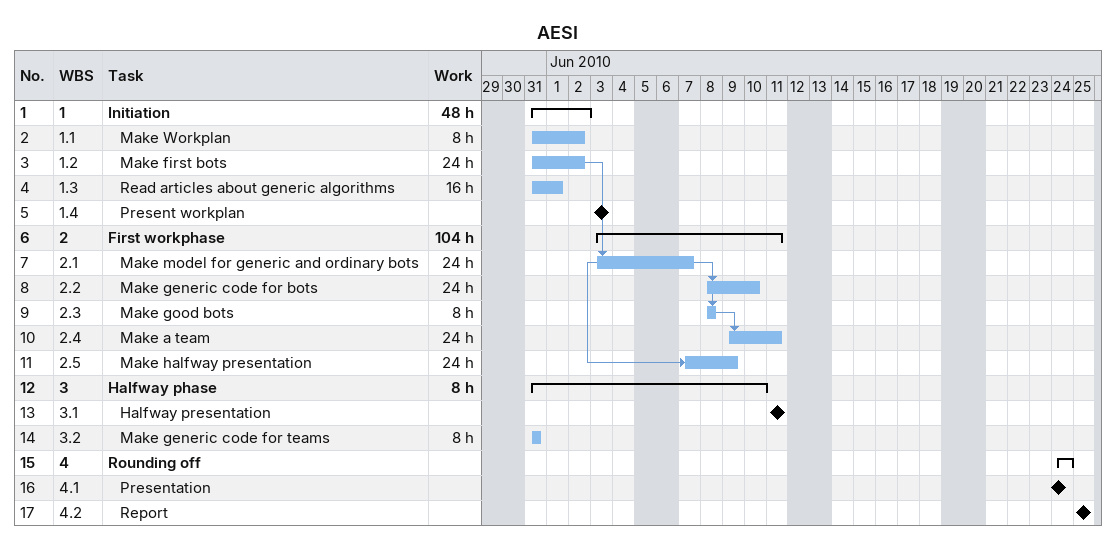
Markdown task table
AESI

| ID | WBS | Task | Start | Finish | Predecessors | Work (h) |
|---|---|---|---|---|---|---|
| 1 | 1 | **Initiation** | 2010-05-31 | 2010-06-02 |  | 48 |
| 2 | 1.1 | Make Workplan | 2010-05-31 | 2010-06-02 |  | 8 |
| 3 | 1.2 | Make first bots | 2010-05-31 | 2010-06-02 |  | 24 |
| 4 | 1.3 | Read articles about generic algorithms | 2010-05-31 | 2010-06-01 |  | 16 |
| 5 | 1.4 | Present workplan (milestone) | 2010-06-03 | 2010-06-03 |  |  |
| 6 | 2 | **First workphase** | 2010-06-03 | 2010-06-11 |  | 104 |
| 7 | 2.1 | Make model for generic and ordinary bots | 2010-06-03 | 2010-06-07 | 3 | 24 |
| 8 | 2.2 | Make generic code for bots | 2010-06-08 | 2010-06-10 | 7 | 24 |
| 9 | 2.3 | Make good bots | 2010-06-08 | 2010-06-08 | 7 | 8 |
| 10 | 2.4 | Make a team | 2010-06-09 | 2010-06-11 | 9 | 24 |
| 11 | 2.5 | Make halfway presentation | 2010-06-07 | 2010-06-09 | 7SS | 24 |
| 12 | 3 | **Halfway phase** | 2010-05-31 | 2010-06-10 |  | 8 |
| 13 | 3.1 | Halfway presentation (milestone) | 2010-06-11 | 2010-06-11 |  |  |
| 14 | 3.2 | Make generic code for teams | 2010-05-31 | 2010-05-31 |  | 8 |
| 15 | 4 | **Rounding off** | 2010-06-24 | 2010-06-24 |  |  |
| 16 | 4.1 | Presentation (milestone) | 2010-06-24 | 2010-06-24 |  |  |
| 17 | 4.2 | Report (milestone) | 2010-06-25 | 2010-06-25 |  |  |
